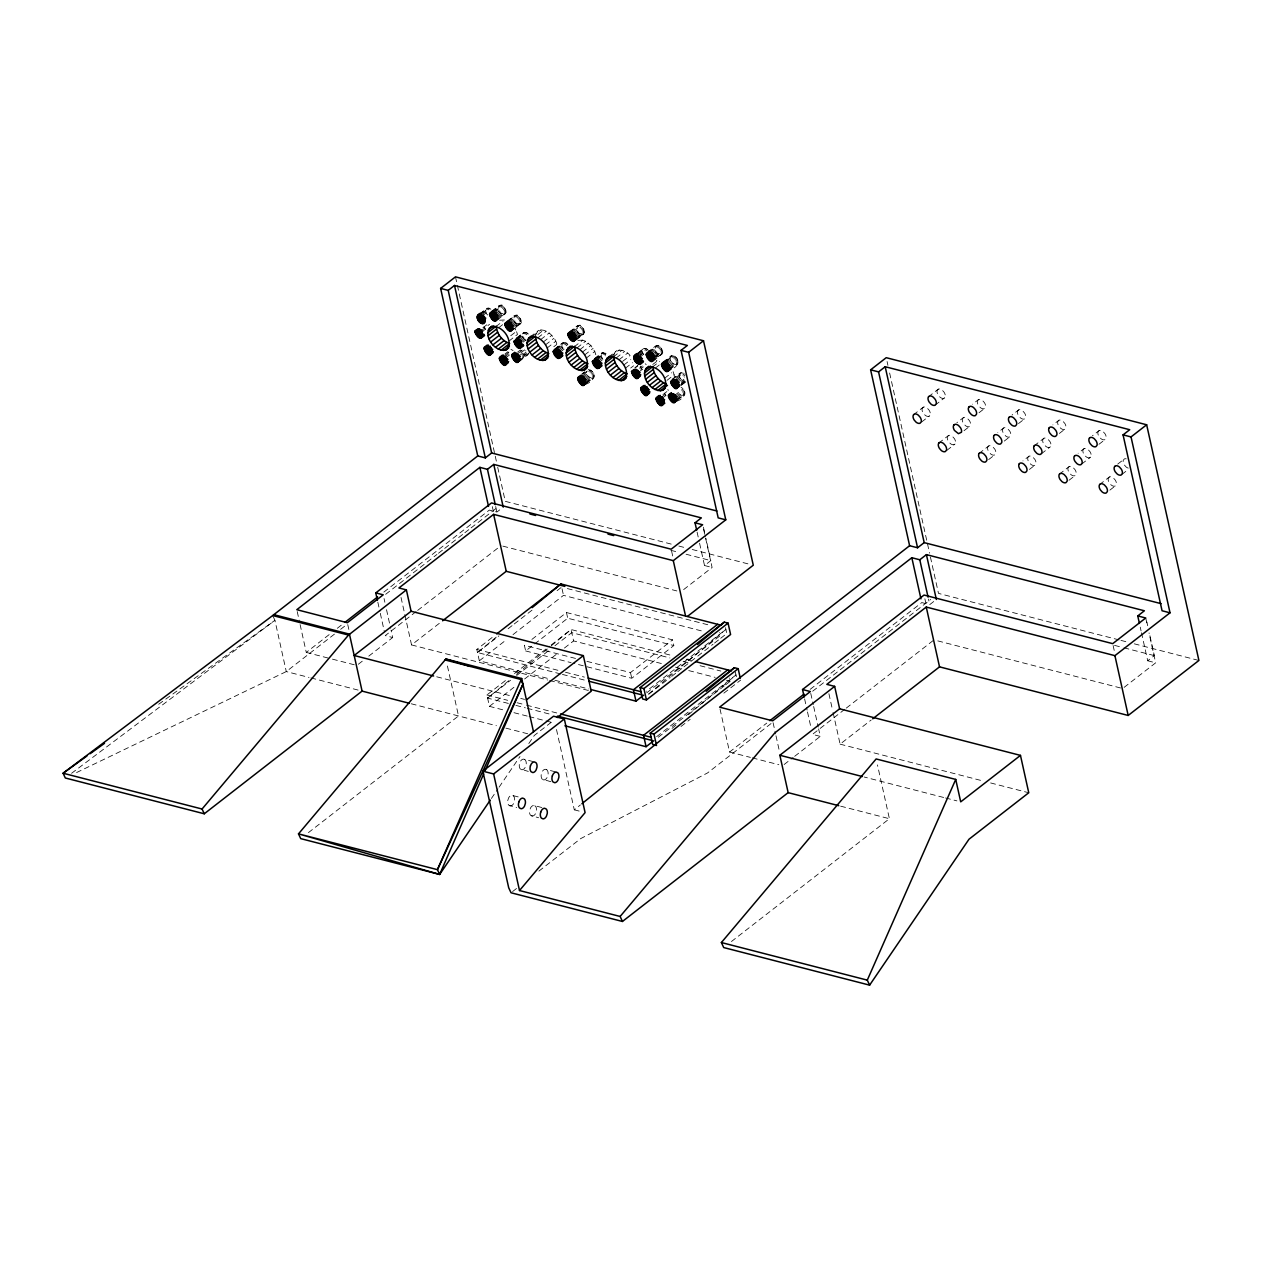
<?xml version="1.0" encoding="UTF-8"?>
<svg xmlns="http://www.w3.org/2000/svg" width="1262" height="1262" viewBox="0 0 1262 1262"><rect width="100%" height="100%" fill="white"/><g stroke="black" fill="none" stroke-linecap="round" stroke-linejoin="round"><path stroke-width="0.75" stroke-dasharray="5 3.75" d="M487.668 314.995C483.756 312.329 486.454 305.167 490.855 309.269M506.03 312.771C501.913 293.099 491.155 317.645 506.03 312.771L497.48 319.412M521.316 322.804C517.183 303.132 506.425 327.678 521.316 322.804L512.751 329.445M525.513 340.125C519.849 337.238 523.84 328.278 528.699 334.398M518.603 361.91L527.816 354.764L528.384 353.044L522.484 357.556M535.451 336.197C538.937 321.179 558.609 337.143 556.968 347.492M559.303 351.136L567.868 344.479C563.01 338.358 559.019 347.318 564.682 350.205M584.353 332.947C580.236 313.276 569.477 337.822 584.353 332.947L575.803 339.588M585.158 384.484C594.039 381.676 598.377 372.306 588.297 369.482M613.758 356.373C613.979 346.766 626.457 349.826 630.069 355.6L621.503 362.257M662.676 353.123C658.559 333.468 647.785 357.998 662.676 353.123L654.11 359.78M677.536 363.898C673.529 366.595 667.566 358.897 671.274 355.742C680.518 356.089 679.981 367.258 670.406 369.45M676.669 401.158C683.673 399.518 688.437 391.173 681.054 387.276M923.279 407.153L922.191 408.462A5.553 3.36 52.1 0 0 923.216 413.1L925.062 415.166A5.237 3.171 52.1 0 0 929.084 416.208L930.173 414.898A5.553 3.36 52.1 0 0 929.147 410.26L927.302 408.178A5.237 3.171 52.1 0 0 923.279 407.153L914.287 414.125M938.25 389.153L937.145 390.479A5.553 3.36 52.1 0 0 938.187 395.101L940.032 397.183A5.237 3.171 52.1 0 0 944.055 398.224L945.143 396.899A5.553 3.36 52.1 0 0 944.118 392.261L942.272 390.195A5.237 3.171 52.1 0 0 938.25 389.153L928.595 396.662M948.519 435.5L947.431 436.81A5.553 3.36 52.1 0 0 948.456 441.448L950.302 443.53A5.237 3.171 52.1 0 0 954.324 444.571L955.413 443.246A5.553 3.36 52.1 0 0 954.387 438.608L952.542 436.542A5.237 3.171 52.1 0 0 948.519 435.5L939.543 442.489M963.537 417.517L962.433 418.842A5.553 3.36 52.1 0 0 963.474 423.464L965.32 425.546A5.237 3.171 52.1 0 0 969.342 426.588L970.431 425.262A5.553 3.36 52.1 0 0 969.405 420.625L967.56 418.558A5.237 3.171 52.1 0 0 963.537 417.517L956.88 422.691M978.555 399.533L977.451 400.859A5.553 3.36 52.1 0 0 978.476 405.481L980.322 407.563A5.237 3.171 52.1 0 0 984.344 408.604L985.448 407.279A5.553 3.36 52.1 0 0 984.423 402.641L982.562 400.575A5.237 3.171 52.1 0 0 978.555 399.533L972.56 404.187M988.824 445.88L987.72 447.205A5.553 3.36 52.1 0 0 988.761 451.828L990.607 453.91A5.237 3.171 52.1 0 0 994.63 454.951L995.718 453.626A5.553 3.36 52.1 0 0 994.693 448.988L992.847 446.922A5.237 3.171 52.1 0 0 988.824 445.88L979.833 452.869M1003.795 427.881L1002.691 429.206A5.553 3.36 52.1 0 0 1003.069 432.614L1005.577 435.911A5.237 3.171 52.1 0 0 1009.6 436.952L1010.688 435.642A5.553 3.36 52.1 0 0 1009.663 431.005L1007.817 428.922A5.237 3.171 52.1 0 0 1003.795 427.881L997.8 432.55M1018.671 409.866L1017.582 411.191A5.553 3.36 52.1 0 0 1018.608 415.829L1020.453 417.896A5.237 3.171 52.1 0 0 1024.476 418.937L1025.58 417.627A5.553 3.36 52.1 0 0 1024.539 412.989L1022.693 410.907A5.237 3.171 52.1 0 0 1018.671 409.866L1012.014 415.056M1028.956 456.213L1027.852 457.538A5.553 3.36 52.1 0 0 1028.877 462.176L1030.723 464.242A5.237 3.171 52.1 0 0 1034.745 465.284L1035.85 463.959A5.553 3.36 52.1 0 0 1034.824 459.336L1032.979 457.254A5.237 3.171 52.1 0 0 1028.956 456.213L1022.961 460.882M1043.926 438.229L1042.822 439.539A5.553 3.36 52.1 0 0 1043.848 444.177L1045.693 446.259A5.237 3.171 52.1 0 0 1049.716 447.284L1050.82 445.975A5.553 3.36 52.1 0 0 1049.795 441.337L1047.949 439.255A5.237 3.171 52.1 0 0 1043.926 438.229L1034.272 445.738M1058.897 420.23L1057.793 421.555A5.553 3.36 52.1 0 0 1058.818 426.177L1060.664 428.26A5.237 3.171 52.1 0 0 1064.686 429.301L1065.791 427.976A5.553 3.36 52.1 0 0 1064.765 423.338L1062.904 421.271A5.237 3.171 52.1 0 0 1058.897 420.23L1052.902 424.884M1069.166 466.577L1068.062 467.902A5.553 3.36 52.1 0 0 1069.103 472.524L1070.949 474.607A5.237 3.171 52.1 0 0 1074.972 475.648L1076.06 474.323A5.553 3.36 52.1 0 0 1075.035 469.685L1073.189 467.618A5.237 3.171 52.1 0 0 1069.166 466.577L1060.175 473.565M1084.137 448.594L1083.033 449.903A5.553 3.36 52.1 0 0 1084.058 454.541L1085.919 456.607A5.237 3.171 52.1 0 0 1089.942 457.649L1091.031 456.339A5.553 3.36 52.1 0 0 1090.005 451.701L1088.159 449.619A5.237 3.171 52.1 0 0 1084.137 448.578L1078.142 453.247M1099.107 430.594L1098.003 431.904A5.553 3.36 52.1 0 0 1099.028 436.542L1100.89 438.624A5.237 3.171 52.1 0 0 1104.897 439.649L1106.001 438.34A5.553 3.36 52.1 0 0 1104.976 433.702L1103.13 431.636A5.237 3.171 52.1 0 0 1099.107 430.594L1092.45 435.769M1109.377 476.941L1108.288 478.251A5.553 3.36 52.1 0 0 1109.314 482.889L1111.159 484.971A5.237 3.171 52.1 0 0 1115.182 485.996L1116.271 484.687A5.553 3.36 52.1 0 0 1115.245 480.049L1113.399 477.982A5.237 3.171 52.1 0 0 1109.377 476.941L1100.385 483.93M648.463 350.536C645.529 345.851 639.708 350.173 643.478 354.275M491.391 798.483L497.985 788.797M499.089 787.172L519.991 756.474M528.81 743.555L534.299 735.462L552.772 721.123M648.589 694.005L725.887 629.407L646.318 691.276M672.062 728.379L676.527 724.656M688.421 714.718L735.983 674.965L656.414 736.834M560.533 673.924L477.493 652.533L497.228 636.332M508.365 703.439L487.605 698.091L510.369 679.398M516.442 674.413L549.822 646.98M551.336 645.734L571.071 629.533L672.977 655.783M556.495 729.531L574.305 809.841L580.378 804.951M1126.225 458.847A5.237 3.171 52.1 0 0 1124.347 458.942L1123.259 460.267A5.553 3.36 52.1 0 0 1124.284 464.905L1126.13 466.972A5.237 3.171 52.1 0 0 1128.275 468.107M479.797 313.796L486.943 308.259M479.229 314.711L487.779 308.054M482.857 312.676L485.712 310.468M480.207 314.822L488.757 308.165M481.248 315.232L489.814 308.575M482.289 315.91L488 311.477M491.565 311.399L499.342 305.357M491.644 311.809L500.194 305.167M492.622 311.919L501.172 305.278M495.382 310.894L498.238 308.685M493.663 312.329L502.229 305.688M494.704 313.023L503.27 306.366M495.666 313.938L504.232 307.281M496.502 315.011L505.052 308.354M497.118 316.178L505.683 309.521M482.873 327.836L488.583 323.387L487.526 322.709M497.512 317.346L506.062 310.689M480.98 330.959L489.546 324.302M497.638 318.45L506.188 311.809M481.816 332.032L486.091 328.704M497.054 320.169L505.62 313.528M495.871 326.637L503.017 321.1M498.664 327.741L502.954 324.413M506.835 321.431L514.628 315.39M508.349 320.737L515.48 315.185M507.892 321.952L516.458 315.311M508.949 322.362L517.499 315.721M509.99 323.056L518.54 316.399M510.952 323.955L519.502 317.314M511.773 325.044L520.338 318.387M512.404 326.195L520.954 319.554M512.798 327.379L521.348 320.722M515.559 326.353L521.474 321.842M516.537 326.464L519.392 324.239M512.34 330.202L520.89 323.545M510.747 335.739L516.458 331.307L514.786 328.199M508.933 341.103L517.483 334.446L516.458 331.307M516.032 338.516L523.162 332.963M516.694 338.011L523.825 332.474M515.622 339.257L524.661 332.269M516.884 339.115L522.594 334.682M517.089 339.036L525.655 332.379M518.13 339.446L526.696 332.805M519.187 340.141L527.737 333.483M520.149 341.04L525.844 336.607M505.052 353.928L507.908 351.704L509.864 356.231M520.969 342.112L525.244 338.8M504.879 355.363L510.574 350.931M523.02 342.176L525.875 339.951M530.166 336.954L538.732 330.313M504.484 357.162L510.195 352.729M532.422 336.433L540.988 329.776M505.463 358.077L509.738 354.748M537.896 334.509L543.591 330.076M517.578 352.13L520.433 349.921L524.282 354.938L527.816 354.764M537.833 337.822L546.383 331.165M518.335 353.155L522.61 349.826M520.717 352.95L525.008 349.621M518.698 356.247L525.828 350.71M540.609 339.652L549.175 332.994M522.168 355.19L526.459 351.861M522.563 356.373L526.838 353.044M519.676 360.664L528.226 354.007M543.181 342.081L551.746 335.424M545.389 344.936L553.939 338.295M547.061 348.044L555.611 341.403M569.115 332.19L577.665 325.533M569.951 331.985L578.517 325.344M570.945 332.095L579.495 325.454M553.797 346.75L556.652 344.542M573.405 331.401L580.536 325.864M573.027 333.2L581.577 326.542M553.766 349.7L562.978 342.554M554.775 349.353L561.905 343.8M573.989 334.115L582.555 327.457M555.264 349.022L563.83 342.365M556.258 349.132L564.808 342.475M574.825 335.187L583.375 328.53M557.299 349.542L565.849 342.885M575.44 336.355L584.006 329.697M558.34 350.221L566.89 343.564M575.835 337.522L584.385 330.865M578.595 336.497L581.451 334.272M575.945 338.626L584.511 331.985M576.15 339.73L583.281 334.193M560.139 352.208L564.414 348.88M575.377 340.346L583.927 333.704M574.194 346.813L582.76 340.156L585.552 341.261L590.9 345.504L594.781 351.483L595.806 354.622L592.951 356.846M576.986 347.918L585.552 341.261M579.763 349.732L588.329 343.09M582.35 352.161L590.9 345.504M584.543 355.032L593.108 348.375M586.215 358.14L594.781 351.483M594.355 358.692L602.148 352.65L607.022 354.575M594.434 359.102L602.984 352.445M595.412 359.213L603.962 352.555M598.172 358.187L601.027 355.963L602.148 352.65M596.453 359.623L605.019 352.981M597.494 360.317L606.06 353.66M581.75 374.104L584.606 371.896M598.472 361.216L605.602 355.679M582.097 374.246L584.953 372.038M583.375 374.104L589.275 369.592M599.292 362.289L602.148 360.08M581.766 376.66L590.332 370.003M608.489 357.13L617.039 350.489M582.807 377.338L591.373 370.681M610.745 356.61L619.311 349.953M583.785 378.253L592.335 371.596M584.606 379.326L593.156 372.669M613.364 356.909L621.914 350.252M585.237 380.493L593.787 373.836M585.615 381.66L594.181 375.003M616.156 357.998L624.706 351.341M585.742 382.765L594.292 376.123M586.514 382.954L593.724 377.843M585.584 383.743L594.134 377.086M618.932 359.828L627.482 353.171M640.071 351.325L642.926 349.101M636.442 354.149L643.573 348.612M637.294 353.959L644.425 348.407M623.712 365.112L630.842 359.575M638.272 354.07L645.403 348.517M637.894 355.584L646.444 348.927M640.008 355.316L642.847 353.108M638.935 356.278L647.485 349.621M625.384 368.22L632.514 362.683M639.897 357.178L644.188 353.849M646.775 352.855L655.988 345.709M648.274 352.161L656.839 345.52M649.252 352.272L657.817 345.63M630.684 368.031L633.54 365.822M650.309 352.697L658.859 346.04M651.35 353.376L659.9 346.719M634.944 367.668L637.799 365.444M652.312 354.291L660.878 347.634M635.023 368.078L637.862 365.87M653.132 355.363L661.698 348.706M653.763 356.531L662.329 349.874M639.518 368.188L642.358 365.964M655.877 356.263L658.732 354.038M654.158 357.698L662.708 351.041M640.481 369.088L643.336 366.879M654.268 358.802L662.834 352.161M638.446 372.385L642.737 369.056M653.038 361.027L662.25 353.881M652.754 364.481L658.464 360.049L656.208 360.569M652.517 366.99L659.647 361.453M655.309 368.094L659.584 364.765M662.708 362.399L671.274 355.742M663.56 362.194L672.11 355.553M667.188 360.175L670.043 357.951M664.538 362.304L673.088 355.663M665.579 362.715L674.145 356.073M666.62 363.409L675.186 356.752M667.598 364.308L676.148 357.667M668.418 365.396L676.968 358.739M669.049 366.548L677.599 359.907M669.428 367.731L677.994 361.074M669.554 368.835L678.104 362.194M669.396 369.798L677.946 363.156M300.104 624.548L306.272 652.407L331.101 633.114M337.301 628.287L341.955 624.674M383.853 592.099L489.34 510.085L496.912 512.041L501.976 508.113M334.43 634.139L286.285 671.573L75.909 772.88M340.63 629.312L346.845 624.485M385.667 594.307L436.92 554.46M438.482 553.245L443.136 549.633M444.681 548.418L457.112 538.764M458.658 537.549L463.328 533.936M464.873 532.722L469.543 529.093M471.089 527.895L497.496 507.371M664.538 378.316L671.668 372.763M666.999 380.351L674.129 374.798L673.103 371.659M671.905 379.483L680.455 372.826L683.341 373.158L674.776 379.799M672.252 379.61L681.306 372.621M676.385 377.259L682.285 372.732M675.817 380.493L684.383 373.836M676.795 381.392L685.345 374.751M677.615 382.481L684.745 376.928M662.944 394.612L668.655 390.179L669.696 390.857M681.086 381.424L683.941 379.199M661.13 397.514L665.405 394.186M681.48 382.591L684.335 380.383M662.093 398.429L666.383 395.101M681.385 383.79L684.241 381.566C681.023 380.651 677.331 375.555 680.455 372.826M681.59 383.711L684.446 381.487M680.944 385.005L685.723 381.345M681.795 384.8L686.071 381.487M681.023 385.431L685.298 382.102M674.507 395.527L683.073 388.87M675.344 396.599L683.894 389.942M675.959 397.767L684.525 391.11M676.353 398.95L684.903 392.293M676.464 400.054L685.029 393.397M677.741 399.912L684.872 394.359M416.113 611.613L385.241 635.606L392.687 637.531L391.046 630.101M417.643 610.414L500.967 545.641M358.298 664.269L362.793 660.783M368.772 656.13L392.687 637.531M401.032 597.462L411.554 644.929L441.053 621.992M547.266 678.293L479.339 660.799L476.799 649.409L493.647 636.316M477.493 652.533L498.932 635.874M508.113 628.744L512.703 625.163M514.233 623.98L534.126 608.521M557.078 590.663L561.669 587.098M479.339 660.799L506.882 639.377M513.003 634.612L563.499 595.364L703.155 631.331M531.886 639.408L566.464 612.527L672.567 639.866L673.829 645.56L631.757 678.278L573.011 663.149M575.535 658.433L524.377 645.245L525.639 650.94L533.148 645.103M534.662 643.935L567.726 618.222L673.829 645.56M308.433 832.62L458.516 715.948L447.142 664.68M502.639 709.765L489.435 706.357L486.911 694.968L508.334 678.309M514.454 673.545L549.648 646.191M551.178 644.992L571.071 629.533L573.595 640.922L662.298 663.765M487.605 698.091L510.558 680.25M516.679 675.485L548.812 650.514M554.933 645.75L571.765 632.656L669.901 657.944M489.435 706.357L513.918 687.317M524.629 678.988L558.293 652.817M564.414 648.053L573.595 640.922M699.574 543.228L704.511 565.518L710.822 560.612L705.884 538.322M683.641 589.591L712.099 567.474L703.439 528.478M935.063 405.197L944.717 397.688M921.591 422.029L929.747 415.687M586.909 661.351L630.479 672.583L672.567 639.866M979.028 412.737L985.023 408.083M964.01 430.721L970.005 426.067M946.831 450.392L954.987 444.035M646.68 692.822L720.145 635.717L719.403 632.404M648.763 694.21L670.185 677.552M671.715 676.369L676.306 672.804M677.836 671.605L682.427 668.04M683.957 666.841L713.03 644.235M714.56 643.052L719.151 639.487M720.681 638.288L726.802 633.54L725.193 626.267M1018.481 423.59L1025.138 418.416M1004.268 441.085L1010.263 436.431M988.635 459.605L995.292 454.43M658.322 737.197L724.12 686.039M725.65 684.84L730.241 681.275L729.515 677.978M681.007 726.47L690.188 719.34M723.867 693.153L740.699 680.076M1059.37 433.434L1065.365 428.78M1041.402 453.752L1050.394 446.764M1029.429 469.417L1035.424 464.763M512.577 891.571L518.761 886.744M538.89 871.111L580.678 838.615L707.54 772.943L772.265 722.621M1098.918 444.319L1105.575 439.129M1081.613 464.116L1090.605 457.128M1068.977 480.301L1075.634 475.127M720.034 709.039L729.562 752.026L766.76 723.094M810.172 689.352L921.781 602.589L928.138 604.214M812.649 691.213L930.709 599.434M933.706 601.532L929.731 604.624L928.485 599.024M1117.69 464.132L1124.347 458.942M1121.839 474.465L1128.654 469.18M1109.866 490.145L1115.845 485.476M844.783 709.276L812.476 734.389L820.284 736.393L818.628 728.915M846.313 708.077L933.99 639.913M784.128 764.52L793.167 757.484M794.666 756.317L820.284 736.393M833.062 712.383L840.098 744.154L871.174 720.003M731.439 941.531L889.41 818.722L877.469 764.914M1141.495 632.751L1147.71 660.783L1154.336 655.625L1149.366 633.208M1124.142 687.348L1155.661 662.834L1149.035 632.94M71.571 773.29L274.927 620.32L272.702 615.54M684.446 395.116L680.928 395.29L677.457 391.457M158.665 704.243L274.927 620.32L286.285 671.573L309.016 677.426M499.563 320.217L504.437 319.98M577.886 340.393L582.76 340.156M592.225 378.521L588.187 376.407L586.231 371.88M533.384 761.649L523.541 759.125A5.237 3.281 -75.6 0 0 520.196 761.727L519.345 764.378A5.553 3.486 -75.6 0 0 520.37 769.015L528.305 771.413M555.28 771.792L545.421 769.284A5.237 3.281 -75.6 0 0 542.076 771.887L541.224 774.537A5.553 3.486 -75.6 0 0 542.25 779.175L551.983 782.03M521.111 769.568L521.979 769.757A5.237 3.281 -75.6 0 0 525.323 767.154L526.175 764.504A5.553 3.486 -75.6 0 0 525.15 759.882L524.408 759.33M543.007 779.711L543.859 779.916A5.237 3.281 -75.6 0 0 547.203 777.313L548.055 774.663A5.553 3.486 -75.6 0 0 547.03 770.025L546.288 769.489M518.193 796.906L511.93 795.328A5.237 3.281 -75.6 0 0 508.586 797.931L507.734 800.581A5.553 3.486 -75.6 0 0 508.76 805.203L516.694 807.617M541.871 807.522L533.826 805.471A5.237 3.281 -75.6 0 0 530.466 808.074L529.614 810.725A5.553 3.486 -75.6 0 0 530.639 815.362L538.59 817.76M509.501 805.755L510.369 805.961A5.237 3.281 -75.6 0 0 513.713 803.358L514.565 800.707A5.553 3.486 -75.6 0 0 513.539 796.07L512.798 795.517M531.397 815.915L532.248 816.104A5.237 3.281 -75.6 0 0 535.593 813.501L536.445 810.851A5.553 3.486 -75.6 0 0 535.419 806.213L534.678 805.677M1119.063 639.913L938.486 593.392L929.984 555.059M1120.971 640.402L1126.666 641.869M1134.27 643.825L1198.9 660.468M1114.535 645.371L1122.107 647.327M1124 647.816L1154.336 655.625M1147.71 660.783L1155.661 662.834M671.226 544.096L505.257 501.329L497.165 464.873M678.861 546.052L684.588 547.534M692.223 549.491L751.363 564.729M670.832 550.311L678.451 552.267M686.071 554.239L710.822 560.612M704.511 565.518L712.099 567.474M937.792 640.891L1122.644 688.516M502.86 546.13L676.858 590.947M567.332 588.565L710.758 625.51M686.197 659.19L691.86 660.641M683.121 661.351L688.784 662.802M700.094 665.721L720.854 671.068M675.517 667.172L681.164 668.639M688.721 670.579L715.144 677.378M726.47 680.297L730.241 681.275M525.639 650.94L571.118 662.66M476.799 649.409L557.962 670.311M565.502 672.252L584.385 677.11M840.098 744.154L983.019 780.973M990.638 782.945L1028.751 792.757M562.426 674.413L586.956 680.739M554.823 680.234L588.786 688.989M411.554 644.929L547.724 679.997M549.617 680.486L589.338 690.724M943.645 797.474L864.233 777.029M945.553 797.963L956.911 800.881M729.562 752.026L750.401 757.389M752.294 757.878L778.828 764.709M509.359 695.488L435.485 676.479M520.733 698.407L524.519 699.385M486.911 694.968L507.671 700.315M517.105 702.745L524.645 704.685M526.538 705.174L556.731 712.951M515.906 705.395L525.339 707.824M527.232 708.313L551.762 714.623M306.272 652.407L330.612 658.685M332.474 659.158L356.815 665.421M513.965 712.683L527.185 716.075M529.062 716.564L544.159 720.46M546.052 720.949L553.592 722.889M840.65 806.166L889.41 818.722M310.909 677.915L360.175 690.614M411.238 703.77L496.408 725.713M505.888 728.142L530.513 734.5M574.305 809.841L581.498 811.687M667.598 389.769L668.655 390.179M510.952 349.416L513.05 350.505M645.213 363.74L646.191 364.655M642.027 369.466L640.197 366.059M602.873 359.386L601.027 355.963M485.381 329.114L483.93 326.874M665.673 395.511L664.664 393.176M1146.874 621.992L1147.71 625.731M1145.722 617.986L1147.379 625.463M1140.249 627.151L1141.069 630.89M1113.116 645.529L1114.772 653.006M887.076 361.516L887.927 365.349M889.631 373.016L929.558 553.15M924.872 598.787L926.119 604.403M828.913 693.706L832.636 710.522M810.756 693.406L813.249 704.622M813.659 706.499L818.218 727.054M804.604 698.88L807.096 710.08M807.506 711.957L810.819 726.912M773.085 722.7L775.578 733.916M775.988 735.793L779.301 750.732M703.407 527.185L705.474 536.46M735.289 671.841L736.898 679.098M697.097 532.091L699.164 541.382M671.589 551.068L672.82 556.637M630.479 672.583L631.757 678.278M562.032 588.755L563.499 595.364M566.464 612.527L567.726 618.222M455.487 276.851L496.755 462.965M495.682 506.472L496.912 512.041M492.322 506.63L493.568 512.198M384.042 598.535L384.863 602.242M386.519 609.672L390.636 628.239M377.827 602.179L379.894 611.471M380.304 613.332L384.421 631.899M347.744 624.564L348.99 630.148M297.217 611.549L299.693 622.702M674.129 374.798L674.444 377.748"/><path stroke-width="1.5" d="M474.875 331.243C486.343 321.337 483.236 351.12 474.875 331.243L477.73 329.035M477.73 315.405C481.721 312.708 487.684 320.406 483.993 323.561C478.629 324.744 473.834 315.153 480.57 313.181M484.072 348.328C495.54 338.421 492.432 368.188 484.072 348.328L488.347 344.999M489.561 314.222C501.03 304.316 497.922 334.083 489.561 314.222L493.836 310.894M489.262 328.183C499.941 321.005 515.827 341.545 505.967 349.953C494.594 352.981 480.822 333.562 492.117 325.959M499.342 358.361C510.81 348.454 507.703 378.221 499.342 358.361L503.617 355.032M504.832 324.255C516.3 314.348 513.208 344.116 504.832 324.255L509.122 320.927M511.757 355.458C523.225 345.551 520.118 375.335 511.757 355.458L514.612 353.25M514.028 341.339C525.497 331.433 522.405 361.2 514.028 341.339L516.884 339.115M528.415 338.279C539.095 331.086 554.996 351.641 545.137 360.033C533.763 363.077 519.991 343.658 531.27 336.055M553.198 351.42C564.666 341.513 561.558 371.296 553.198 351.42L556.053 349.211M567.884 334.398C579.353 324.492 576.245 354.259 567.884 334.398L572.159 331.07M567.584 348.359C578.264 341.182 594.15 361.721 584.29 370.129C572.916 373.158 559.145 353.739 570.44 346.135M577.665 378.537C589.133 368.63 586.025 398.398 577.665 378.537L581.94 375.208M592.351 361.516C603.82 351.609 600.712 381.376 592.351 361.516L595.207 359.291M606.738 358.455C617.418 351.278 633.303 371.817 623.444 380.209C612.07 383.254 598.314 363.835 609.593 356.231M631.521 371.596C642.973 361.689 639.881 391.472 631.521 371.596L634.36 369.387M634.36 355.758C638.367 353.06 644.33 360.774 640.623 363.913C635.275 365.112 630.479 355.505 637.215 353.534M640.702 388.68C652.17 378.774 649.078 408.557 640.702 388.68L644.992 385.352M646.207 354.575C657.676 344.668 654.568 374.435 646.207 354.575L650.482 351.246M645.907 368.536C656.571 361.358 672.472 381.897 662.613 390.305C651.239 393.334 637.468 373.915 648.747 366.311M655.988 398.713C667.456 388.806 664.348 418.574 655.988 398.713L660.263 395.385M661.477 364.608C672.946 354.701 669.838 384.468 661.477 364.608L665.752 361.279M668.403 395.811C679.871 385.904 676.763 415.687 668.403 395.811L671.258 393.602M670.674 381.692C682.143 371.785 679.035 401.553 670.674 381.692L673.529 379.468M533.479 731.723L521.679 678.514L445.896 659.016L298.495 833.866L300.703 838.631L439.649 874.44L483.661 773.937M485.223 770.356L522.941 684.209L520.733 679.429L444.934 659.916M869.613 985.149L867.294 980.132L955.728 779.427L876.143 758.951L721.391 942.54L723.71 947.557L869.613 985.149L968.995 839.23L1028.751 792.757L1020.469 755.386L839.624 708.802L779.853 755.26L788.151 792.646L838.773 805.692M522.941 684.209L437.441 869.66L439.649 874.44L490.287 800.108M716.879 511L491.644 452.979L485.334 457.885L477.762 455.945L272.702 615.54L63.1 773.227L202.062 809.021L348.501 635.07L406.38 589.89L411.096 611.25L583.344 655.625L591.231 691.213L557.378 717.526M622.45 921.465L620.131 916.464L519.502 890.53L585.095 812.618L564.335 718.993L553.545 716.217L482.841 771.177L508.696 887.754L511.031 892.77L622.45 921.465L788.151 792.646M620.131 916.464L774.884 732.843L834.655 686.37L839.624 708.802M521.679 678.514L437.441 869.66L298.495 833.866L439.649 874.44M697.523 644.503L724.278 622.15L728.064 623.112L730.588 634.518L646.428 699.953L642.642 698.974L640.118 687.585L724.278 622.15M706.136 691.308L734.374 667.708L738.175 668.686L740.273 678.167M532.138 607.653L560.975 583.959L721.407 625.289M581.892 803.736L695.299 712.336L909.618 545.72L917.569 547.771L924.194 542.628L1161.119 603.662M477.762 455.945L440.627 288.414L455.487 276.851L703.502 340.756L753.272 565.218L687.443 616.408M440.627 288.414L448.199 290.37L454.509 285.464L687.364 345.457L681.054 350.363L718.188 517.877L725.776 519.834L688.642 352.303L681.054 350.363M477.304 316.163L480.159 313.938M477.146 317.125L481.421 313.796M477.273 318.229L481.548 314.901M477.651 319.396L483.362 314.964M478.282 320.564L483.993 316.131M489.719 313.26L492.574 311.036M479.103 321.636L484.813 317.204M480.081 322.551L485.775 318.119M489.688 315.326L493.963 311.998M481.122 323.246L485.397 319.917M490.066 316.51L495.777 312.077M482.163 323.656L485.018 321.431M490.697 317.677L496.392 313.244M491.517 318.75L497.228 314.317M474.985 332.348L479.276 329.035M492.48 319.665L498.19 315.216M475.38 333.531L479.655 330.202M493.521 320.343L497.812 317.014M476.011 334.698L481.705 330.265M494.578 320.753L497.433 318.529M495.556 320.863L498.411 318.639M476.831 335.771L482.541 331.338M477.793 336.686L482.084 333.357M478.834 337.364L483.125 334.036M488.142 330.187L493.852 325.754M479.891 337.774L484.166 334.446M480.869 337.885L483.725 335.676M487.731 332.758L496.281 326.117C496.692 333.846 502.308 341.103 509.659 343.532L501.093 350.173M481.721 337.695L484.561 335.471M488.047 335.724L496.597 329.066M504.989 323.293L507.845 321.069M504.958 325.359L509.233 322.031M489.072 338.863L497.638 332.206M505.352 326.542L511.047 322.11M505.967 327.71L511.678 323.261M506.803 328.783L511.078 325.454M490.744 341.97L499.31 335.313M484.229 347.365L487.069 345.141M507.766 329.682L513.46 325.249M484.182 349.432L488.473 346.119M508.807 330.376L513.082 327.047M484.576 350.615L490.271 346.182M509.848 330.786L512.703 328.562M510.826 330.896L513.681 328.672M492.953 344.826L501.503 338.169M485.207 351.782L490.902 347.35M486.028 352.855L491.738 348.422M486.99 353.77L492.701 349.337M495.524 347.255L504.09 340.598M488.031 354.448L492.306 351.12M489.088 354.859L493.363 351.53M490.066 354.969L492.921 352.761M498.301 349.085L506.867 342.428M503.712 350.473L509.422 346.04M514.155 342.444L518.43 339.115M505.967 349.953L508.823 347.728M514.533 343.627L518.824 340.298M515.164 344.778L520.875 340.346M499.5 357.398L502.355 355.174M515.984 345.867L521.695 341.418M499.468 359.465L503.743 356.136M516.963 346.766L521.238 343.438M499.847 360.648L505.557 356.215M518.004 347.46L522.279 344.132M527.295 340.283L533.006 335.85M500.478 361.815L506.188 357.383M519.045 347.87L523.32 344.542M520.023 347.981L522.878 345.756M501.298 362.888L507.008 358.455M511.915 354.496L514.77 352.287M526.885 342.854L535.451 336.197C535.845 343.927 541.477 351.199 548.812 353.612L540.262 360.269M520.875 347.776L523.73 345.567M502.276 363.803L507.971 359.354M511.883 356.578L516.158 353.25M527.2 345.804L535.766 339.147M503.317 364.481L507.592 361.153M512.262 357.745L516.537 354.417M504.358 364.892L508.633 361.563M512.893 358.913L518.603 354.48M505.336 365.002L508.192 362.778M513.713 359.985L519.423 355.553M528.242 348.943L536.792 342.286M514.675 360.9L520.386 356.468M515.732 361.579L520.007 358.25M516.773 361.989L521.048 358.66M529.914 352.051L538.464 345.394M517.751 362.099L520.607 359.891M532.107 354.922L540.672 348.265M534.694 357.351L543.244 350.694M568.042 333.436L570.881 331.212M537.47 359.165L546.02 352.524M567.995 335.503L572.285 332.174M568.389 336.686L574.1 332.253M569.02 337.853L574.715 333.42M569.84 338.926L575.551 334.493M542.865 360.569L548.576 356.121M553.308 352.54L557.599 349.211M570.803 339.841L576.513 335.392M545.137 360.033L547.976 357.824M553.702 353.707L557.978 350.379M571.844 340.519L576.119 337.191M554.333 354.874L560.028 350.442M572.901 340.929L575.74 338.705M573.879 341.04L576.734 338.815M555.154 355.947L560.849 351.514M556.116 356.862L561.827 352.429M557.157 357.54L562.868 353.108M566.464 350.363L572.159 345.93M558.214 357.951L562.489 354.622M559.192 358.061L562.047 355.852M560.028 357.872L562.884 355.647M566.054 352.934L574.604 346.293C574.999 354.023 580.63 361.279 587.982 363.708L579.416 370.35M566.37 355.9L574.92 349.243M567.395 359.039L575.961 352.382M569.067 362.147L577.633 355.49M571.276 365.002L579.826 358.361M573.847 367.431L582.397 360.774M576.624 369.261L585.189 362.604M582.034 370.649L587.729 366.217M592.477 362.62L596.752 359.291M584.29 370.129L587.145 367.905M592.856 363.803L597.131 360.475M593.487 364.97L599.198 360.522M577.822 377.575L580.678 375.35M594.307 366.043L600.018 361.595M577.791 379.641L582.066 376.313M595.285 366.942L600.98 362.51M578.17 380.824L583.88 376.391M596.327 367.636L602.021 363.204M605.618 360.459L611.329 356.026M578.801 381.992L584.511 377.559M597.368 368.047L601.643 364.718M598.346 368.157L601.201 365.933M605.208 363.03L613.758 356.373C614.168 364.119 619.8 371.375 627.135 373.789L618.585 380.446M579.621 383.064L585.331 378.632M599.198 367.952L602.053 365.743M580.599 383.979L586.294 379.531M581.64 384.658L585.915 381.329M605.523 365.98L614.089 359.323M582.681 385.068L585.536 382.843M583.659 385.178L586.514 382.954M696.687 530.229L695.047 522.799L701.356 517.893L493.757 464.416L487.447 469.322L479.875 467.366L296.807 609.688L347.334 622.718L383.222 594.812L375.776 592.903L377.417 600.318M606.565 369.119L615.115 362.462M608.237 372.227L616.787 365.57M633.95 356.515L636.789 354.291M610.429 375.098L618.979 368.441M633.792 357.477L638.067 354.149M633.903 358.582L638.193 355.253M634.297 359.765L638.572 356.436M613.001 377.527L621.567 370.87M634.928 360.916L640.623 356.483M635.748 362.005L641.459 357.556M646.349 353.612L649.204 351.388M636.711 362.904L642.421 358.471M615.793 379.341L624.343 372.7M646.318 355.679L650.593 352.35M637.752 363.598L642.042 360.269M646.712 356.862L652.407 352.429M638.809 364.008L643.084 360.68M639.787 364.119L642.642 361.894M647.327 358.029L653.038 353.597M640.623 363.913L643.478 361.705M648.163 359.102L652.438 355.774M621.188 380.745L626.898 376.297M631.631 372.716L635.906 369.387M623.444 380.209L626.299 378.001M649.125 360.017L654.836 355.568M632.025 373.883L636.3 370.555M650.167 360.695L654.442 357.367M632.641 375.051L638.351 370.618M651.208 361.106L654.063 358.881M652.202 361.216L655.041 358.992M633.477 376.123L639.171 371.691M634.439 377.038L640.149 372.605M635.48 377.717L639.755 374.388M644.787 370.555L650.482 366.106M636.521 378.127L640.812 374.798M637.515 378.237L640.355 376.029M644.361 373.11L652.927 366.469C653.322 374.199 658.953 381.455 666.289 383.885L657.739 390.526M644.693 376.076L653.243 369.419M661.635 363.645L664.49 361.421M661.603 365.712L667.298 361.279M645.718 379.215L654.268 372.558M661.982 366.895L667.693 362.462M662.613 368.062L668.324 363.614M375.776 592.903L491.502 502.923L671.179 549.207L702.618 524.755L695.047 522.799M663.433 369.135L669.144 364.702M647.39 382.323L655.94 375.666M640.859 387.718L643.715 385.509M664.411 370.034L670.106 365.601M688.642 352.303L703.502 340.756M640.828 389.784L645.103 386.472M665.453 370.728L669.728 367.4M641.222 390.968L646.917 386.535M666.494 371.138L670.769 367.81M649.583 385.178L658.149 378.537M667.472 371.249L670.327 369.025M345.062 622.261L377.638 596.926M668.324 371.044L671.179 368.835M641.837 392.135L647.548 387.702M642.673 393.208L648.368 388.775M643.636 394.123L649.331 389.69M652.17 387.608L660.72 380.95M644.677 394.801L648.952 391.472M645.718 395.211L650.009 391.883M725.776 519.834L673.293 560.643L493.616 514.36L398.934 587.966L406.38 589.89M646.696 395.321L649.551 393.113M654.946 389.437L663.496 382.78M660.357 390.826L667.488 385.289M670.8 382.796L675.075 379.468M662.613 390.305L665.468 388.081M671.179 383.979L676.889 379.546M671.81 385.147L677.505 380.698M656.145 397.751L659.001 395.527M672.63 386.219L678.341 381.787M656.114 399.817L660.389 396.489M673.592 387.118L679.303 382.686M656.492 401L662.203 396.568M674.634 387.813L678.924 384.484M657.123 402.168L662.818 397.735M675.691 388.223L679.966 384.894M676.669 388.333L679.524 386.109M657.944 403.241L663.654 398.808M668.56 394.848L671.4 392.64M658.906 404.155L664.617 399.707M668.513 396.931L672.804 393.602M659.947 404.834L664.238 401.505M668.907 398.098L673.182 394.769M661.004 405.244L663.859 403.035M669.538 399.265L675.233 394.832M661.982 405.354L664.837 403.146M670.359 400.338L676.069 395.905M671.321 401.253L677.031 396.82M672.362 401.931L676.637 398.603M673.419 402.341L677.694 399.029M674.397 402.452L677.252 400.243M411.096 611.25L354.18 655.499L433.607 675.99M442.599 620.794L506.236 571.307L564.871 586.404M86.983 755.97L63.1 773.227L65.308 777.991L204.27 813.785L362.084 691.103L409.345 703.281M496.707 633.934L560.975 583.959M909.618 545.72L870.622 369.829L886.224 357.682L1146.653 424.773L1198.9 660.468L1128.181 715.459L939.527 666.857L872.72 718.804M870.622 369.829L878.573 371.88L885.198 366.721L1129.711 429.711L1123.07 434.869L1162.065 610.761L1170.032 612.811L1131.036 436.92L1123.07 434.869M526.412 699.874L583.344 655.625M482.841 771.177L493.631 773.953L564.335 718.993M717.621 624.327L633.445 689.762L635.969 701.151L643.62 695.204M640.118 687.585L643.904 688.563L728.064 623.112M727.717 669.885L643.541 735.32L646.081 746.71L653.732 740.762M650.214 733.143L654 734.121L656.524 745.511L652.738 744.533L650.214 733.143L734.374 667.708M654 734.121L738.175 668.686M1139.412 623.412L1137.756 615.935L1144.382 610.776L926.418 554.633L919.793 559.776L911.827 557.725L719.624 707.162L772.675 720.839L810.346 691.544L802.537 689.525L804.194 697.003M802.537 689.525L924.052 595.049L1112.705 643.652L1145.722 617.986L1137.756 615.935M1131.036 436.92L1146.653 424.773M769.867 720.681L803.973 694.179M1170.032 612.811L1114.914 655.656L926.261 607.054L826.847 684.367L834.655 686.37M1020.469 755.386L960.713 801.859L955.728 779.427M90.17 753.682L104.509 743.334M529.898 513.997L535.609 515.48M607.984 534.11L613.695 535.593M695.63 661.619L731.503 670.863M588.155 678.088L641.033 691.702M588.849 681.228L641.727 694.841M590.679 689.478L635.969 701.151M273.649 614.626L349.448 634.139L362.084 691.103M272.702 615.54L348.501 635.07M560.517 713.929L651.129 737.276M557.425 716.09L651.823 740.4M564.919 725.808L646.081 746.71M721.391 942.54L867.294 980.132M779.853 755.26L862.372 776.54M445.896 659.016L470.205 666.415M202.062 809.021L204.27 813.785M1114.914 655.656L1128.181 715.459M885.198 366.721L924.194 542.628M926.418 554.633L936.357 599.482M878.573 371.88L917.569 547.771M919.793 559.776L928.075 597.163M926.261 607.054L939.527 666.857M911.827 557.725L920.944 598.851M673.293 560.643L685.487 615.698M643.904 688.563L646.428 699.953M454.509 285.464L491.644 452.979M493.757 464.416L503.238 507.135M448.199 290.37L485.334 457.885M487.447 469.322L495.272 504.611M493.616 514.36L506.236 571.307M479.875 467.366L488.52 506.377M493.631 773.953L519.502 890.53M518.84 801.985L518.524 803.358A5.553 3.486 -75.6 0 0 519.55 807.995L521.159 808.737A5.237 3.281 -75.6 0 0 524.503 806.134L525.355 803.484A5.553 3.486 -75.6 0 0 524.329 798.846L522.72 798.105A5.237 3.281 -75.6 0 0 519.376 800.707L518.84 801.985M530.45 765.797L530.135 767.17A5.553 3.486 -75.6 0 0 531.16 771.792L532.769 772.549A5.237 3.281 -75.6 0 0 536.113 769.93L536.965 767.28A5.553 3.486 -75.6 0 0 535.94 762.658L534.331 761.917A5.237 3.281 -75.6 0 0 530.986 764.52L530.45 765.797M540.72 812.129L540.404 813.517A5.553 3.486 -75.6 0 0 541.43 818.139L543.039 818.88A5.237 3.281 -75.6 0 0 546.383 816.277L547.235 813.627A5.553 3.486 -75.6 0 0 546.209 809.005L544.6 808.264A5.237 3.281 -75.6 0 0 541.256 810.867L540.72 812.129M552.33 775.941L552.015 777.313A5.553 3.486 -75.6 0 0 553.04 781.951L554.649 782.692A5.237 3.281 -75.6 0 0 557.993 780.09L558.845 777.439A5.553 3.486 -75.6 0 0 557.82 772.801L556.211 772.06A5.237 3.281 -75.6 0 0 552.866 774.663L552.33 775.941M913.625 414.662L913.199 415.45A5.553 3.36 52.1 0 0 914.224 420.088L916.07 422.155A5.237 3.171 52.1 0 0 920.093 423.196L921.197 421.871A5.553 3.36 52.1 0 0 920.156 417.249L918.31 415.166A5.237 3.171 52.1 0 0 914.287 414.125L913.625 414.662M928.595 396.662L928.169 397.451A5.553 3.36 52.1 0 0 929.195 402.089L931.041 404.171A5.237 3.171 52.1 0 0 935.063 405.197L936.167 403.887A5.553 3.36 52.1 0 0 935.126 399.249L933.281 397.183A5.237 3.171 52.1 0 0 929.258 396.142L928.595 396.662M938.865 443.009L938.439 443.798A5.553 3.36 52.1 0 0 939.464 448.436L941.31 450.518A5.237 3.171 52.1 0 0 945.333 451.544L946.437 450.234A5.553 3.36 52.1 0 0 945.412 445.596L943.566 443.514A5.237 3.171 52.1 0 0 939.543 442.489L938.865 443.009M953.883 425.026L953.457 425.815A5.553 3.36 52.1 0 0 954.482 430.452L958.442 433.655L961.455 432.251A5.553 3.36 52.1 0 0 960.414 427.613L958.568 425.546A5.237 3.171 52.1 0 0 954.545 424.505L953.883 425.026M968.9 407.042L968.475 407.831A5.553 3.36 52.1 0 0 969.5 412.469L971.346 414.551A5.237 3.171 52.1 0 0 975.368 415.592L976.457 414.267A5.553 3.36 52.1 0 0 975.431 409.629L973.586 407.563A5.237 3.171 52.1 0 0 969.563 406.522L968.9 407.042M979.17 453.389L978.744 454.178A5.553 3.36 52.1 0 0 979.769 458.816L981.615 460.898A5.237 3.171 52.1 0 0 985.638 461.924L986.742 460.614A5.553 3.36 52.1 0 0 985.701 455.976L983.855 453.91A5.237 3.171 52.1 0 0 979.833 452.869L979.17 453.389M994.14 435.39L993.715 436.195A5.553 3.36 52.1 0 0 994.74 440.832L996.586 442.899A5.237 3.171 52.1 0 0 1000.608 443.94L1001.697 442.615A5.553 3.36 52.1 0 0 1000.671 437.993L998.826 435.911A5.237 3.171 52.1 0 0 994.803 434.869L994.14 435.39M1009.016 417.375L1008.59 418.179A5.553 3.36 52.1 0 0 1009.616 422.817L1011.477 424.884A5.237 3.171 52.1 0 0 1015.5 425.925L1016.588 424.6A5.553 3.36 52.1 0 0 1015.563 419.978L1013.717 417.896A5.237 3.171 52.1 0 0 1009.695 416.854L1009.016 417.375M1019.302 463.722L1018.876 464.526A5.553 3.36 52.1 0 0 1019.901 469.148L1021.747 471.231A5.237 3.171 52.1 0 0 1025.769 472.272L1026.858 470.947A5.553 3.36 52.1 0 0 1025.832 466.309L1023.987 464.242A5.237 3.171 52.1 0 0 1019.964 463.201L1019.302 463.722M1034.272 445.738L1033.846 446.527A5.553 3.36 52.1 0 0 1034.872 451.165L1036.717 453.232A5.237 3.171 52.1 0 0 1040.74 454.273L1041.828 452.963A5.553 3.36 52.1 0 0 1040.803 448.325L1038.957 446.243A5.237 3.171 52.1 0 0 1034.935 445.218L1034.272 445.738M1049.243 427.739L1048.801 428.528A5.553 3.36 52.1 0 0 1049.842 433.166L1051.688 435.248A5.237 3.171 52.1 0 0 1055.71 436.289L1056.799 434.964A5.553 3.36 52.1 0 0 1055.773 430.326L1053.928 428.26A5.237 3.171 52.1 0 0 1049.905 427.219L1049.243 427.739M1059.512 474.086L1059.086 474.875A5.553 3.36 52.1 0 0 1060.112 479.513L1061.957 481.595A5.237 3.171 52.1 0 0 1065.98 482.62L1067.068 481.311A5.553 3.36 52.1 0 0 1066.043 476.673L1064.197 474.607A5.237 3.171 52.1 0 0 1060.175 473.565L1059.512 474.086M1074.483 456.087L1074.057 456.891A5.553 3.36 52.1 0 0 1075.082 461.529L1076.928 463.596A5.237 3.171 52.1 0 0 1080.95 464.637L1082.039 463.312A5.553 3.36 52.1 0 0 1081.013 458.69L1079.168 456.607A5.237 3.171 52.1 0 0 1075.145 455.566L1074.483 456.087M1089.453 438.103L1089.027 438.892A5.553 3.36 52.1 0 0 1090.053 443.53L1091.898 445.612A5.237 3.171 52.1 0 0 1095.921 446.638L1097.009 445.328A5.553 3.36 52.1 0 0 1095.984 440.69L1094.138 438.608A5.237 3.171 52.1 0 0 1090.116 437.583L1089.453 438.103M1099.723 484.45L1099.297 485.239A5.553 3.36 52.1 0 0 1100.322 489.877L1102.168 491.959A5.237 3.171 52.1 0 0 1106.19 492.985L1107.295 491.675A5.553 3.36 52.1 0 0 1106.269 487.037L1104.408 484.955A5.237 3.171 52.1 0 0 1100.385 483.93L1099.723 484.45M1114.693 466.451L1114.267 467.255A5.553 3.36 52.1 0 0 1115.293 471.878L1117.138 473.96A5.237 3.171 52.1 0 0 1121.161 475.001L1122.265 473.676A5.553 3.36 52.1 0 0 1121.224 469.038L1119.378 466.972A5.237 3.171 52.1 0 0 1115.356 465.93L1114.693 466.451"/></g></svg>
